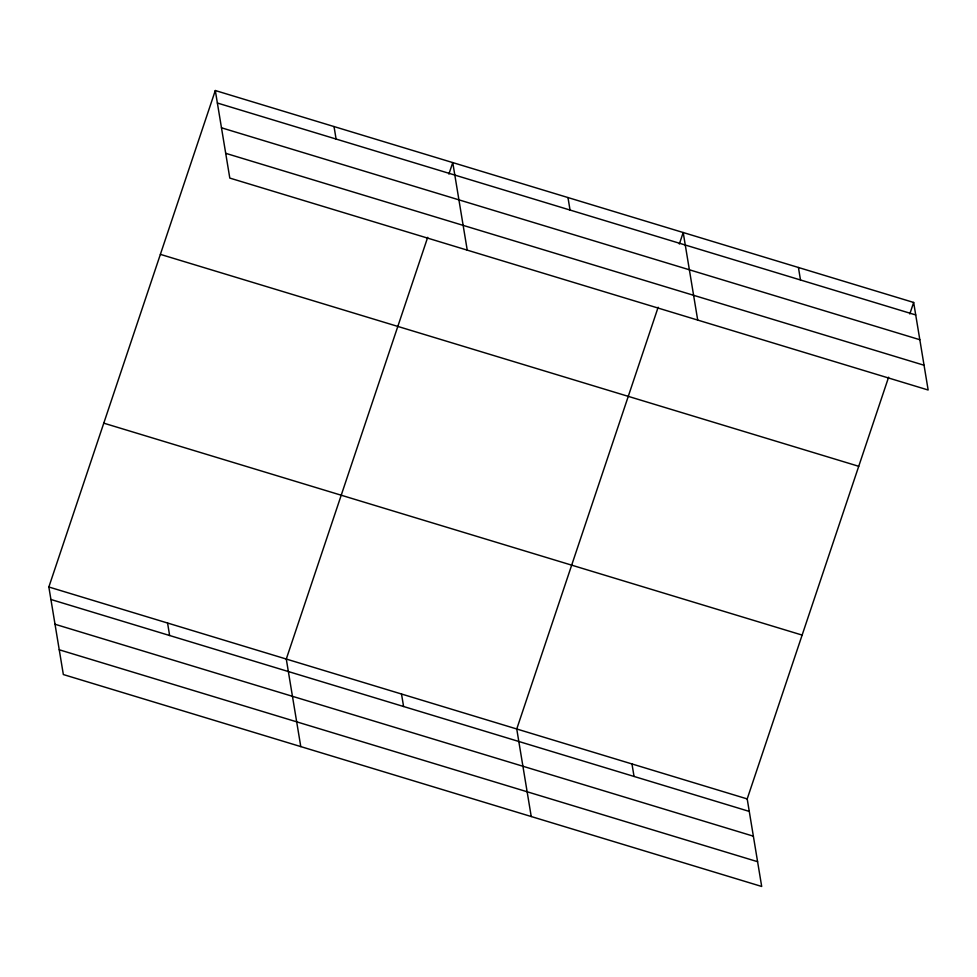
<?xml version="1.0" encoding="UTF-8"?>
<svg xmlns="http://www.w3.org/2000/svg" width="977" height="977" viewBox="0 0 977 977"><rect width="100%" height="100%" fill="white"/><g stroke="black" fill="none" stroke-linecap="round" stroke-linejoin="round"><path stroke-width="1.47" d="M888.606 377.195L747.197 798.917L761.694 886.469L63.346 674.545L48.85 586.994L215.306 90.531L913.654 302.455L928.15 390.006L229.803 178.083L215.306 90.531M427.694 237.326L286.285 659.048L300.782 746.599M448.895 174.089L452.754 162.585L467.238 250.136M658.144 307.254L516.748 728.989L531.232 816.528M679.345 244.018L683.204 232.526L697.7 320.065M909.807 313.959L913.654 302.455M217.382 103.025L915.73 314.948M221.474 127.792L919.821 339.715M225.699 153.316L924.047 365.239M160.375 254.362L858.722 466.298M103.782 423.163L802.129 635.087M48.85 586.994L747.197 798.917M50.914 599.487L749.261 811.411M55.017 624.254L753.365 836.178M59.243 649.778L757.59 861.702M798.429 267.49L800.493 279.984M567.979 197.562L570.043 210.043M631.972 763.953L634.036 776.446M334.024 126.558L336.1 139.052M401.51 694.024L403.586 706.505M167.568 623.021L169.632 635.514"/></g></svg>
